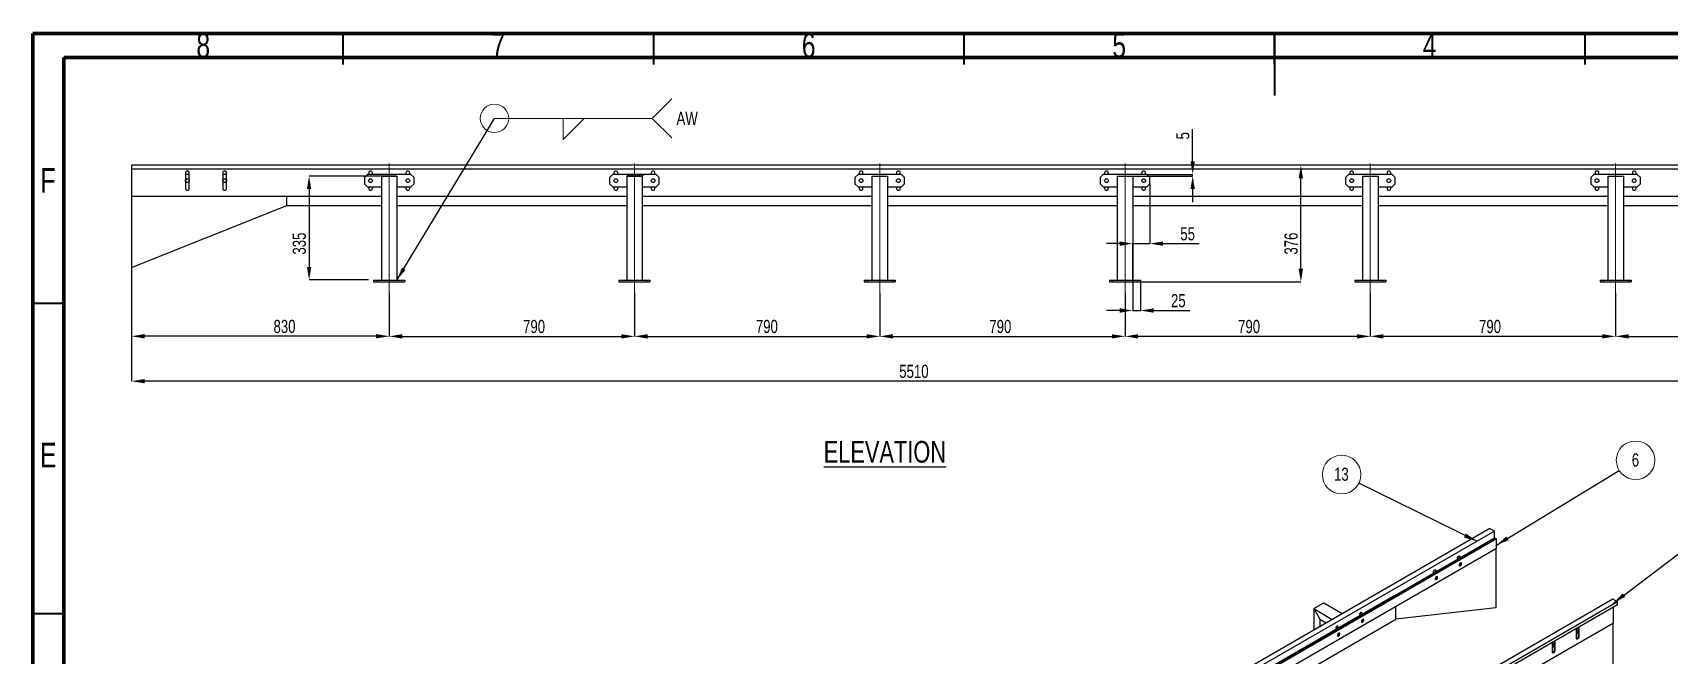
# Model space of a CAD drawing. Header units: millimetres. Extents: x 41 to 1868, y -696 to 319.
# Drawn here: x 1441.2 to 1704.8, y 215.2 to 315.5 of the extents above; entities that cross this region are included whole.
import ezdxf

# ---------------------------------------------------------------- set-up
doc = ezdxf.new("R2010")
doc.units = ezdxf.units.MM
doc.header["$PDSIZE"] = -1
doc.linetypes.add('CENTERX2', pattern=[20.32, 12.7, -2.54, 2.54, -2.54])
doc.layers.add('FORMAT', color=7, linetype='Continuous')
doc.styles.add('SLDTEXTSTYLE0', font='TXT', dxfattribs={"width": 0.75})
doc.dimstyles.new('SLDDIMSTYLE0', dxfattribs={"dimtxt": 2.5, "dimasz": 2.116667, "dimexe": 0, "dimexo": 0.625, "dimgap": 0, "dimtad": 1, "dimdec": 0, "dimrnd": 1e-09, "dimtxsty": 'Standard', "dimsah": 1, "dimcen": 2.5, "dimazin": 3, "dimtfac": 2.116667, "dimtdec": 0, "dimtmove": 0, "dimatfit": 3, "dimfrac": 2})
doc.dimstyles.new('SLDDIMSTYLE5', dxfattribs={"dimtxt": 2.116667, "dimasz": 2.116667, "dimexe": 0, "dimexo": 0.625, "dimgap": 0.529167, "dimtad": 1, "dimdec": 0, "dimlfac": 20, "dimrnd": 1e-09, "dimzin": 12, "dimtxsty": 'SLDTEXTSTYLE0', "dimsah": 1, "dimcen": 2.5, "dimazin": 3, "dimtfac": 1, "dimtdec": 0, "dimtmove": 0, "dimatfit": 0, "dimfrac": 2, "dimtzin": 12})
doc.dimstyles.new('SLDDIMSTYLE7', dxfattribs={"dimtxt": 2.116667, "dimasz": 2.116667, "dimexe": 0, "dimexo": 0.625, "dimgap": 0.529167, "dimtad": 1, "dimdec": 0, "dimlfac": 20, "dimrnd": 1e-09, "dimzin": 12, "dimtxsty": 'SLDTEXTSTYLE0', "dimsah": 1, "dimcen": 2.5, "dimazin": 3, "dimtfac": 1, "dimtdec": 0, "dimtmove": 0, "dimatfit": 3, "dimfrac": 2, "dimtzin": 12})

# ---------------------------------------------------------------- blocks, each defined once
blk = doc.blocks.new('SW_NOTE_0_28')
at = {"color": 0, "linetype": 'Continuous', "lineweight": 0}
blk.add_circle((2.66, 1.62), 3.11, dxfattribs=at)
at = {"color": 0, "linetype": 'Continuous', "lineweight": 0, "insert": (2.64, 2.74), "char_height": 2.12, "attachment_point": 2, "style": 'SLDTEXTSTYLE0'}
blk.add_mtext('6', dxfattribs=at)
blk = doc.blocks.new('SW_NOTE_0_34')
at = {"color": 0, "linetype": 'Continuous', "lineweight": 0}
blk.add_circle((-2.79, 1.38), 3.11, dxfattribs=at)
at = {"color": 0, "linetype": 'Continuous', "lineweight": 0, "insert": (-2.83, 2.5), "char_height": 2.117, "attachment_point": 2, "style": 'SLDTEXTSTYLE0'}
blk.add_mtext('13', dxfattribs=at)
blk = doc.blocks.new('*D776')
at = {"layer": 'Defpoints', "color": 0}
for p in [(1457.13, 293.51), (1732.63, 293.51), (1457.13, 259.36)]:
    blk.add_point(p, dxfattribs=at)
at = {"layer": 'FORMAT', "color": 0, "lineweight": -2}
for p, q in [((1457.13, 293.44), (1457.13, 259.36)), ((1732.63, 293.44), (1732.63, 259.36)), ((1730.51, 259.36), (1459.24, 259.36))]:
    blk.add_line(p, q, dxfattribs=at)
at = {"layer": 'FORMAT', "color": 0}
for points in [[(1459.24, 259.71), (1459.24, 259), (1457.13, 259.36)], [(1730.51, 259.71), (1730.51, 259), (1732.63, 259.36)]]:
    blk.add_solid(points, dxfattribs=at)
at = {"layer": 'FORMAT', "color": 0, "insert": (1583.13, 262), "char_height": 2.117, "attachment_point": 2, "style": 'SLDTEXTSTYLE0'}
blk.add_mtext('\\A1;5510', dxfattribs=at)
blk = doc.blocks.new('*D777')
at = {"layer": 'Defpoints', "color": 0}
for p in [(1499.88, 292.41), (1485.73, 275.66), (1495.38, 275.66)]:
    blk.add_point(p, dxfattribs=at)
at = {"layer": 'FORMAT', "color": 0, "lineweight": -2}
for p, q in [((1499.81, 292.41), (1485.73, 292.41)), ((1485.73, 290.29), (1485.73, 277.77)), ((1495.31, 275.66), (1485.73, 275.66))]:
    blk.add_line(p, q, dxfattribs=at)
at = {"layer": 'FORMAT', "color": 0}
for points in [[(1485.38, 290.29), (1486.09, 290.29), (1485.73, 292.41)], [(1485.38, 277.77), (1486.09, 277.77), (1485.73, 275.66)]]:
    blk.add_solid(points, dxfattribs=at)
at = {"layer": 'FORMAT', "color": 0, "insert": (1483.09, 281.52), "char_height": 2.117, "attachment_point": 2, "rotation": 90, "style": 'SLDTEXTSTYLE0'}
blk.add_mtext('\\A1;335', dxfattribs=at)
blk = doc.blocks.new('*D778')
at = {"layer": 'Defpoints', "color": 0}
for p in [(1457.13, 277.66), (1498.63, 273.66), (1457.13, 266.6)]:
    blk.add_point(p, dxfattribs=at)
at = {"layer": 'FORMAT', "color": 0, "lineweight": -2}
for p, q in [((1457.13, 277.59), (1457.13, 266.6)), ((1498.63, 273.59), (1498.63, 266.6)), ((1496.51, 266.6), (1459.24, 266.6))]:
    blk.add_line(p, q, dxfattribs=at)
at = {"layer": 'FORMAT', "color": 0}
for points in [[(1459.24, 266.95), (1459.24, 266.24), (1457.13, 266.6)], [(1496.51, 266.95), (1496.51, 266.24), (1498.63, 266.6)]]:
    blk.add_solid(points, dxfattribs=at)
at = {"layer": 'FORMAT', "color": 0, "insert": (1481.77, 269.24), "char_height": 2.117, "attachment_point": 2, "style": 'SLDTEXTSTYLE0'}
blk.add_mtext('\\A1;830', dxfattribs=at)
blk = doc.blocks.new('*D779')
at = {"layer": 'Defpoints', "color": 0}
for p in [(1498.63, 273.66), (1538.13, 273.66), (1538.13, 266.58)]:
    blk.add_point(p, dxfattribs=at)
at = {"layer": 'FORMAT', "color": 0, "lineweight": -2}
for p, q in [((1498.63, 273.59), (1498.63, 266.58)), ((1538.13, 273.59), (1538.13, 266.58)), ((1500.74, 266.58), (1536.01, 266.58))]:
    blk.add_line(p, q, dxfattribs=at)
at = {"layer": 'FORMAT', "color": 0}
for points in [[(1500.74, 266.93), (1500.74, 266.23), (1498.63, 266.58)], [(1536.01, 266.93), (1536.01, 266.23), (1538.13, 266.58)]]:
    blk.add_solid(points, dxfattribs=at)
at = {"layer": 'FORMAT', "color": 0, "insert": (1521.96, 269.23), "char_height": 2.117, "attachment_point": 2, "style": 'SLDTEXTSTYLE0'}
blk.add_mtext('\\A1;790', dxfattribs=at)
blk = doc.blocks.new('*D780')
at = {"layer": 'Defpoints', "color": 0}
for p in [(1538.13, 273.66), (1577.63, 273.66), (1577.63, 266.58)]:
    blk.add_point(p, dxfattribs=at)
at = {"layer": 'FORMAT', "color": 0, "lineweight": -2}
for p, q in [((1538.13, 273.59), (1538.13, 266.58)), ((1577.63, 273.59), (1577.63, 266.58)), ((1540.24, 266.58), (1575.51, 266.58))]:
    blk.add_line(p, q, dxfattribs=at)
at = {"layer": 'FORMAT', "color": 0}
for points in [[(1540.24, 266.93), (1540.24, 266.23), (1538.13, 266.58)], [(1575.51, 266.93), (1575.51, 266.23), (1577.63, 266.58)]]:
    blk.add_solid(points, dxfattribs=at)
at = {"layer": 'FORMAT', "color": 0, "insert": (1559.45, 269.23), "char_height": 2.117, "attachment_point": 2, "style": 'SLDTEXTSTYLE0'}
blk.add_mtext('\\A1;790', dxfattribs=at)
blk = doc.blocks.new('*D781')
at = {"layer": 'Defpoints', "color": 0}
for p in [(1577.63, 273.66), (1617.13, 273.66), (1617.13, 266.58)]:
    blk.add_point(p, dxfattribs=at)
at = {"layer": 'FORMAT', "color": 0, "lineweight": -2}
for p, q in [((1577.63, 273.59), (1577.63, 266.58)), ((1617.13, 273.59), (1617.13, 266.58)), ((1579.74, 266.58), (1615.01, 266.58))]:
    blk.add_line(p, q, dxfattribs=at)
at = {"layer": 'FORMAT', "color": 0}
for points in [[(1579.74, 266.93), (1579.74, 266.23), (1577.63, 266.58)], [(1615.01, 266.93), (1615.01, 266.23), (1617.13, 266.58)]]:
    blk.add_solid(points, dxfattribs=at)
at = {"layer": 'FORMAT', "color": 0, "insert": (1597.05, 269.23), "char_height": 2.117, "attachment_point": 2, "style": 'SLDTEXTSTYLE0'}
blk.add_mtext('\\A1;790', dxfattribs=at)
blk = doc.blocks.new('*D782')
at = {"layer": 'Defpoints', "color": 0}
for p in [(1618.38, 275.66), (1619.63, 275.66), (1619.63, 270.74)]:
    blk.add_point(p, dxfattribs=at)
at = {"layer": 'FORMAT', "color": 0, "lineweight": -2}
for p, q in [((1618.38, 275.59), (1618.38, 270.74)), ((1619.63, 275.59), (1619.63, 270.74)), ((1616.26, 270.74), (1614.14, 270.74)), ((1618.38, 270.74), (1619.63, 270.74)), ((1621.74, 270.74), (1627.56, 270.74))]:
    blk.add_line(p, q, dxfattribs=at)
at = {"layer": 'FORMAT', "color": 0}
for points in [[(1616.26, 271.1), (1616.26, 270.39), (1618.38, 270.74)], [(1621.74, 271.1), (1621.74, 270.39), (1619.63, 270.74)]]:
    blk.add_solid(points, dxfattribs=at)
at = {"layer": 'FORMAT', "color": 0, "insert": (1625.71, 273.39), "char_height": 2.117, "attachment_point": 2, "style": 'SLDTEXTSTYLE0'}
blk.add_mtext('\\A1;25', dxfattribs=at)
blk = doc.blocks.new('*D783')
at = {"layer": 'Defpoints', "color": 0}
for p in [(1621.13, 291.16), (1621.13, 281.52), (1618.38, 275.66)]:
    blk.add_point(p, dxfattribs=at)
at = {"layer": 'FORMAT', "color": 0, "lineweight": -2}
for p, q in [((1621.13, 291.09), (1621.13, 281.52)), ((1616.26, 281.52), (1614.14, 281.52)), ((1618.38, 275.72), (1618.38, 281.52)), ((1618.38, 281.52), (1621.13, 281.52)), ((1623.24, 281.52), (1629.06, 281.52))]:
    blk.add_line(p, q, dxfattribs=at)
at = {"layer": 'FORMAT', "color": 0}
for points in [[(1616.26, 281.87), (1616.26, 281.16), (1618.38, 281.52)], [(1623.24, 281.87), (1623.24, 281.16), (1621.13, 281.52)]]:
    blk.add_solid(points, dxfattribs=at)
at = {"layer": 'FORMAT', "color": 0, "insert": (1627.21, 284.16), "char_height": 2.117, "attachment_point": 2, "style": 'SLDTEXTSTYLE0'}
blk.add_mtext('\\A1;55', dxfattribs=at)
blk = doc.blocks.new('*D784')
at = {"layer": 'Defpoints', "color": 0}
for p in [(1620.63, 292.66), (1628.02, 292.66), (1618.38, 292.41)]:
    blk.add_point(p, dxfattribs=at)
at = {"layer": 'FORMAT', "color": 0, "lineweight": -2}
for p, q in [((1628.02, 294.77), (1628.02, 299.95)), ((1620.69, 292.66), (1628.02, 292.66)), ((1628.02, 292.41), (1628.02, 292.66)), ((1618.44, 292.41), (1628.02, 292.41)), ((1628.02, 290.29), (1628.02, 288.17))]:
    blk.add_line(p, q, dxfattribs=at)
at = {"layer": 'FORMAT', "color": 0}
for points in [[(1627.67, 294.77), (1628.37, 294.77), (1628.02, 292.66)], [(1627.67, 290.29), (1628.37, 290.29), (1628.02, 292.41)]]:
    blk.add_solid(points, dxfattribs=at)
at = {"layer": 'FORMAT', "color": 0, "insert": (1625.37, 298.89), "char_height": 2.117, "attachment_point": 2, "rotation": 90, "style": 'SLDTEXTSTYLE0'}
blk.add_mtext('\\A1;5', dxfattribs=at)
blk = doc.blocks.new('*D785')
at = {"layer": 'Defpoints', "color": 0}
for p in [(1645.44, 294.16), (1732.63, 294.16), (1619.13, 275.36)]:
    blk.add_point(p, dxfattribs=at)
at = {"layer": 'FORMAT', "color": 0, "lineweight": -2}
for p, q in [((1732.56, 294.16), (1645.44, 294.16)), ((1645.44, 277.47), (1645.44, 292.04)), ((1619.19, 275.36), (1645.44, 275.36))]:
    blk.add_line(p, q, dxfattribs=at)
at = {"layer": 'FORMAT', "color": 0}
for points in [[(1645.09, 292.04), (1645.79, 292.04), (1645.44, 294.16)], [(1645.09, 277.47), (1645.79, 277.47), (1645.44, 275.36)]]:
    blk.add_solid(points, dxfattribs=at)
at = {"layer": 'FORMAT', "color": 0, "insert": (1642.8, 281.52), "char_height": 2.117, "attachment_point": 2, "rotation": 90, "style": 'SLDTEXTSTYLE0'}
blk.add_mtext('\\A1;376', dxfattribs=at)
blk = doc.blocks.new('*D786')
at = {"layer": 'Defpoints', "color": 0}
for p in [(1617.13, 273.66), (1656.63, 273.66), (1617.13, 266.58)]:
    blk.add_point(p, dxfattribs=at)
at = {"layer": 'FORMAT', "color": 0, "lineweight": -2}
for p, q in [((1617.13, 273.59), (1617.13, 266.58)), ((1656.63, 273.59), (1656.63, 266.58)), ((1654.51, 266.58), (1619.24, 266.58))]:
    blk.add_line(p, q, dxfattribs=at)
at = {"layer": 'FORMAT', "color": 0}
for points in [[(1619.24, 266.93), (1619.24, 266.23), (1617.13, 266.58)], [(1654.51, 266.93), (1654.51, 266.23), (1656.63, 266.58)]]:
    blk.add_solid(points, dxfattribs=at)
at = {"layer": 'FORMAT', "color": 0, "insert": (1637.11, 269.23), "char_height": 2.117, "attachment_point": 2, "style": 'SLDTEXTSTYLE0'}
blk.add_mtext('\\A1;790', dxfattribs=at)
blk = doc.blocks.new('*D787')
at = {"layer": 'Defpoints', "color": 0}
for p in [(1656.63, 273.66), (1696.13, 273.66), (1656.63, 266.58)]:
    blk.add_point(p, dxfattribs=at)
at = {"layer": 'FORMAT', "color": 0, "lineweight": -2}
for p, q in [((1656.63, 273.59), (1656.63, 266.58)), ((1696.13, 273.59), (1696.13, 266.58)), ((1694.01, 266.58), (1658.74, 266.58))]:
    blk.add_line(p, q, dxfattribs=at)
at = {"layer": 'FORMAT', "color": 0}
for points in [[(1658.74, 266.93), (1658.74, 266.23), (1656.63, 266.58)], [(1694.01, 266.93), (1694.01, 266.23), (1696.13, 266.58)]]:
    blk.add_solid(points, dxfattribs=at)
at = {"layer": 'FORMAT', "color": 0, "insert": (1675.91, 269.23), "char_height": 2.117, "attachment_point": 2, "style": 'SLDTEXTSTYLE0'}
blk.add_mtext('\\A1;790', dxfattribs=at)
blk = doc.blocks.new('*D788')
at = {"layer": 'Defpoints', "color": 0}
for p in [(1732.63, 277.66), (1696.13, 273.66), (1732.63, 266.58)]:
    blk.add_point(p, dxfattribs=at)
at = {"layer": 'FORMAT', "color": 0, "lineweight": -2}
for p, q in [((1732.63, 277.59), (1732.63, 266.58)), ((1696.13, 273.59), (1696.13, 266.58)), ((1698.24, 266.58), (1730.51, 266.58))]:
    blk.add_line(p, q, dxfattribs=at)
at = {"layer": 'FORMAT', "color": 0}
for points in [[(1698.24, 266.93), (1698.24, 266.23), (1696.13, 266.58)], [(1730.51, 266.93), (1730.51, 266.23), (1732.63, 266.58)]]:
    blk.add_solid(points, dxfattribs=at)
at = {"layer": 'FORMAT', "color": 0, "insert": (1713.97, 269.23), "char_height": 2.117, "attachment_point": 2, "style": 'SLDTEXTSTYLE0'}
blk.add_mtext('\\A1;730', dxfattribs=at)
blk = doc.blocks.new('SW_SYMBOL_AWLD_FILL')
at = {"color": 0, "linetype": 'Continuous', "lineweight": 0}
for p, q in [((0, 0), (0, 1250)), ((0, 1250), (1250, 0)), ((1250, 0), (0, 0))]:
    blk.add_line(p, q, dxfattribs=at)
blk = doc.blocks.new('SW_WELDSYMBOL_3')
at = {"color": 0, "linetype": 'Continuous', "lineweight": 0}
for p, q in [((28.55, 3.15), (25.4, 0)), ((25.4, 0), (0, 0)), ((28.55, -3.15), (25.4, 0))]:
    blk.add_line(p, q, dxfattribs=at)
blk.add_circle((0, 0), 2.29, dxfattribs=at)
at = {"color": 0, "linetype": 'Continuous', "lineweight": 0, "extrusion": (0, 0, -1), "xscale": 0.0027037109, "yscale": 0.0027037109, "zscale": 0.0027037109, "rotation": 180}
blk.add_blockref('SW_SYMBOL_AWLD_FILL', (-11.09, -0.01), dxfattribs=at)
at = {"color": 0, "linetype": 'Continuous', "lineweight": 0, "insert": (29.32, 1.05), "char_height": 2.117, "attachment_point": 1, "style": 'SLDTEXTSTYLE0'}
blk.add_mtext('AW', dxfattribs=at)

msp = doc.modelspace()

# ---------------------------------------------------------------- linework, layer by layer
at = {"color": 7, "linetype": 'Continuous', "lineweight": 70}
for p, q in [((1441.2235, 28.3719), (1441.2235, 315.3719)), ((1441.2235, 315.3719), (1841.2235, 315.3719)), ((1446.2235, 34.5054), (1446.2235, 311.5054)), ((1446.2235, 311.5054), (1835.626, 311.5054))]:
    msp.add_line(p, q, dxfattribs=at)
at = {"color": 7, "linetype": 'Continuous', "lineweight": 35}
for p, q in [((1491.2235, 310.3719), (1491.2235, 315.3719)), ((1541.2235, 310.3719), (1541.2235, 315.3719)), ((1591.2235, 310.3719), (1591.2235, 315.3719)), ((1641.2235, 315.3729), (1641.2235, 305.3709)), ((1641.2235, 310.3719), (1641.2235, 315.3719)), ((1691.2235, 310.3719), (1691.2235, 315.3719)), ((1446.2235, 271.8719), (1441.2235, 271.8719)), ((1446.2235, 221.8719), (1441.2235, 221.8719))]:
    msp.add_line(p, q, dxfattribs=at)
at = {"color": 7, "linetype": 'Continuous', "lineweight": 25}
for p, q in [((1457.1273, 294.1566), (1457.1273, 293.5066)), ((1732.6273, 294.1566), (1457.1273, 294.1566)), ((1732.6273, 293.5066), (1457.1273, 293.5066)), ((1457.1273, 293.5066), (1457.1273, 289.1566)), ((1465.8273, 292.9066), (1465.8273, 290.4066)), ((1466.4273, 292.6566), (1465.8273, 292.6566)), ((1466.4273, 290.4066), (1466.4273, 292.9066)), ((1471.8273, 292.9066), (1471.8273, 290.4066)), ((1472.4273, 292.6566), (1471.8273, 292.6566)), ((1472.4273, 290.4066), (1472.4273, 292.9066)), ((1495.1273, 292.6566), (1494.6273, 292.1566)), ((1502.1273, 292.6566), (1495.1273, 292.6566)), ((1495.3273, 292.9066), (1495.3273, 292.6566)), ((1495.9273, 292.6566), (1495.9273, 292.9066)), ((1501.3273, 292.9066), (1501.3273, 292.6566)), ((1501.9273, 292.6566), (1501.9273, 292.9066)), ((1502.6273, 292.1566), (1502.1273, 292.6566)), ((1534.6273, 292.6566), (1534.1273, 292.1566)), ((1541.6273, 292.6566), (1534.6273, 292.6566)), ((1534.8273, 292.9066), (1534.8273, 292.6566)), ((1535.4273, 292.6566), (1535.4273, 292.9066)), ((1540.8273, 292.9066), (1540.8273, 292.6566)), ((1541.4273, 292.6566), (1541.4273, 292.9066)), ((1542.1273, 292.1566), (1541.6273, 292.6566)), ((1574.1273, 292.6566), (1573.6273, 292.1566)), ((1581.1273, 292.6566), (1574.1273, 292.6566)), ((1574.3273, 292.9066), (1574.3273, 292.6566)), ((1574.9273, 292.6566), (1574.9273, 292.9066)), ((1580.3273, 292.9066), (1580.3273, 292.6566)), ((1580.9273, 292.6566), (1580.9273, 292.9066)), ((1581.6273, 292.1566), (1581.1273, 292.6566)), ((1613.6273, 292.6566), (1613.1273, 292.1566)), ((1620.6273, 292.6566), (1613.6273, 292.6566)), ((1613.8273, 292.9066), (1613.8273, 292.6566)), ((1614.4273, 292.6566), (1614.4273, 292.9066)), ((1619.8273, 292.9066), (1619.8273, 292.6566)), ((1620.4273, 292.6566), (1620.4273, 292.9066)), ((1621.1273, 292.1566), (1620.6273, 292.6566)), ((1653.1273, 292.6566), (1652.6273, 292.1566)), ((1660.1273, 292.6566), (1653.1273, 292.6566)), ((1653.3273, 292.9066), (1653.3273, 292.6566)), ((1653.9273, 292.6566), (1653.9273, 292.9066)), ((1659.3273, 292.9066), (1659.3273, 292.6566)), ((1659.9273, 292.6566), (1659.9273, 292.9066)), ((1660.6273, 292.1566), (1660.1273, 292.6566)), ((1692.6273, 292.6566), (1692.1273, 292.1566)), ((1699.6273, 292.6566), (1692.6273, 292.6566)), ((1692.8273, 292.9066), (1692.8273, 292.6566)), ((1693.4273, 292.6566), (1693.4273, 292.9066)), ((1698.8273, 292.9066), (1698.8273, 292.6566)), ((1699.4273, 292.6566), (1699.4273, 292.9066)), ((1700.1273, 292.1566), (1699.6273, 292.6566)), ((1494.6273, 292.1566), (1494.6273, 291.1566)), ((1494.6273, 291.1566), (1495.1273, 290.6566)), ((1495.1273, 290.6566), (1497.3773, 290.6566)), ((1495.3273, 290.6566), (1495.3273, 290.4066)), ((1495.9273, 290.4066), (1495.9273, 290.6566)), ((1497.3773, 292.4066), (1497.3773, 275.6566)), ((1497.3773, 292.4066), (1499.8773, 292.4066)), ((1499.8773, 292.4066), (1499.8773, 275.6566)), ((1499.8773, 290.6566), (1502.1273, 290.6566)), ((1501.3273, 290.6566), (1501.3273, 290.4066)), ((1501.9273, 290.4066), (1501.9273, 290.6566)), ((1502.1273, 290.6566), (1502.6273, 291.1566)), ((1502.6273, 291.1566), (1502.6273, 292.1566)), ((1534.1273, 292.1566), (1534.1273, 291.1566)), ((1534.1273, 291.1566), (1534.6273, 290.6566)), ((1534.6273, 290.6566), (1536.8773, 290.6566)), ((1534.8273, 290.6566), (1534.8273, 290.4066)), ((1535.4273, 290.4066), (1535.4273, 290.6566)), ((1536.8773, 292.4066), (1536.8773, 275.6566)), ((1536.8773, 292.4066), (1539.3773, 292.4066)), ((1539.3773, 292.4066), (1539.3773, 275.6566)), ((1539.3773, 290.6566), (1541.6273, 290.6566)), ((1540.8273, 290.6566), (1540.8273, 290.4066)), ((1541.4273, 290.4066), (1541.4273, 290.6566)), ((1541.6273, 290.6566), (1542.1273, 291.1566)), ((1542.1273, 291.1566), (1542.1273, 292.1566)), ((1573.6273, 292.1566), (1573.6273, 291.1566)), ((1573.6273, 291.1566), (1574.1273, 290.6566)), ((1574.1273, 290.6566), (1576.3773, 290.6566)), ((1574.3273, 290.6566), (1574.3273, 290.4066)), ((1574.9273, 290.4066), (1574.9273, 290.6566)), ((1576.3773, 292.4066), (1576.3773, 275.6566)), ((1576.3773, 292.4066), (1578.8773, 292.4066)), ((1578.8773, 292.4066), (1578.8773, 275.6566)), ((1578.8773, 290.6566), (1581.1273, 290.6566)), ((1580.3273, 290.6566), (1580.3273, 290.4066)), ((1580.9273, 290.4066), (1580.9273, 290.6566)), ((1581.1273, 290.6566), (1581.6273, 291.1566)), ((1581.6273, 291.1566), (1581.6273, 292.1566)), ((1613.1273, 292.1566), (1613.1273, 291.1566)), ((1613.1273, 291.1566), (1613.6273, 290.6566)), ((1613.6273, 290.6566), (1615.8773, 290.6566)), ((1613.8273, 290.6566), (1613.8273, 290.4066)), ((1614.4273, 290.4066), (1614.4273, 290.6566)), ((1615.8773, 292.4066), (1615.8773, 275.6566)), ((1615.8773, 292.4066), (1618.3773, 292.4066)), ((1618.3773, 292.4066), (1618.3773, 275.6566)), ((1618.3773, 290.6566), (1620.6273, 290.6566)), ((1619.8273, 290.6566), (1619.8273, 290.4066)), ((1620.4273, 290.4066), (1620.4273, 290.6566)), ((1620.6273, 290.6566), (1621.1273, 291.1566)), ((1621.1273, 291.1566), (1621.1273, 292.1566)), ((1652.6273, 292.1566), (1652.6273, 291.1566)), ((1652.6273, 291.1566), (1653.1273, 290.6566)), ((1653.1273, 290.6566), (1655.3773, 290.6566)), ((1653.3273, 290.6566), (1653.3273, 290.4066)), ((1653.9273, 290.4066), (1653.9273, 290.6566)), ((1655.3773, 292.4066), (1655.3773, 275.6566)), ((1655.3773, 292.4066), (1657.8773, 292.4066)), ((1657.8773, 292.4066), (1657.8773, 275.6566)), ((1657.8773, 290.6566), (1660.1273, 290.6566)), ((1659.3273, 290.6566), (1659.3273, 290.4066)), ((1659.9273, 290.4066), (1659.9273, 290.6566)), ((1660.1273, 290.6566), (1660.6273, 291.1566)), ((1660.6273, 291.1566), (1660.6273, 292.1566)), ((1692.1273, 292.1566), (1692.1273, 291.1566)), ((1692.1273, 291.1566), (1692.6273, 290.6566)), ((1692.6273, 290.6566), (1694.8773, 290.6566)), ((1692.8273, 290.6566), (1692.8273, 290.4066)), ((1693.4273, 290.4066), (1693.4273, 290.6566)), ((1694.8773, 292.4066), (1694.8773, 275.6566)), ((1694.8773, 292.4066), (1697.3773, 292.4066)), ((1697.3773, 292.4066), (1697.3773, 275.6566)), ((1697.3773, 290.6566), (1699.6273, 290.6566)), ((1698.8273, 290.6566), (1698.8273, 290.4066)), ((1699.4273, 290.4066), (1699.4273, 290.6566)), ((1699.6273, 290.6566), (1700.1273, 291.1566)), ((1700.1273, 291.1566), (1700.1273, 292.1566)), ((1457.1273, 289.1566), (1497.3773, 289.1566)), ((1457.1273, 289.1566), (1457.1273, 277.6566)), ((1457.1273, 277.6566), (1482.1273, 287.6566)), ((1482.1273, 287.6566), (1482.1273, 289.1566)), ((1482.1273, 287.6566), (1497.3773, 287.6566)), ((1499.8773, 289.1566), (1536.8773, 289.1566)), ((1499.8773, 287.6566), (1536.8773, 287.6566)), ((1539.3773, 289.1566), (1576.3773, 289.1566)), ((1539.3773, 287.6566), (1576.3773, 287.6566)), ((1578.8773, 289.1566), (1615.8773, 289.1566)), ((1578.8773, 287.6566), (1615.8773, 287.6566)), ((1618.3773, 289.1566), (1655.3773, 289.1566)), ((1618.3773, 287.6566), (1655.3773, 287.6566)), ((1657.8773, 289.1566), (1694.8773, 289.1566)), ((1657.8773, 287.6566), (1694.8773, 287.6566)), ((1697.3773, 289.1566), (1732.6273, 289.1566)), ((1697.3773, 287.6566), (1707.6273, 287.6566)), ((1496.1273, 275.6566), (1496.1273, 275.3566)), ((1496.1273, 275.6566), (1496.6273, 275.6566)), ((1496.1273, 275.3566), (1496.6273, 275.3566)), ((1496.6273, 275.6566), (1496.6273, 275.3566)), ((1496.6273, 275.6566), (1500.6273, 275.6566)), ((1496.6273, 275.3566), (1500.6273, 275.3566)), ((1500.6273, 275.6566), (1500.6273, 275.3566)), ((1500.6273, 275.6566), (1501.1273, 275.6566)), ((1500.6273, 275.3566), (1501.1273, 275.3566)), ((1501.1273, 275.6566), (1501.1273, 275.3566)), ((1535.6273, 275.6566), (1535.6273, 275.3566)), ((1535.6273, 275.6566), (1536.1273, 275.6566)), ((1535.6273, 275.3566), (1536.1273, 275.3566)), ((1536.1273, 275.6566), (1536.1273, 275.3566)), ((1536.1273, 275.6566), (1540.1273, 275.6566)), ((1536.1273, 275.3566), (1540.1273, 275.3566)), ((1540.1273, 275.6566), (1540.1273, 275.3566)), ((1540.1273, 275.6566), (1540.6273, 275.6566)), ((1540.1273, 275.3566), (1540.6273, 275.3566)), ((1540.6273, 275.6566), (1540.6273, 275.3566)), ((1575.1273, 275.6566), (1575.1273, 275.3566)), ((1575.1273, 275.6566), (1575.6273, 275.6566)), ((1575.1273, 275.3566), (1575.6273, 275.3566)), ((1575.6273, 275.6566), (1575.6273, 275.3566)), ((1575.6273, 275.6566), (1579.6273, 275.6566)), ((1575.6273, 275.3566), (1579.6273, 275.3566)), ((1579.6273, 275.6566), (1579.6273, 275.3566)), ((1579.6273, 275.6566), (1580.1273, 275.6566)), ((1579.6273, 275.3566), (1580.1273, 275.3566)), ((1580.1273, 275.6566), (1580.1273, 275.3566)), ((1614.6273, 275.6566), (1614.6273, 275.3566)), ((1614.6273, 275.6566), (1615.1273, 275.6566)), ((1614.6273, 275.3566), (1615.1273, 275.3566)), ((1615.1273, 275.6566), (1615.1273, 275.3566)), ((1615.1273, 275.6566), (1619.1273, 275.6566)), ((1615.1273, 275.3566), (1619.1273, 275.3566)), ((1619.1273, 275.6566), (1619.1273, 275.3566)), ((1619.1273, 275.6566), (1619.6273, 275.6566)), ((1619.1273, 275.3566), (1619.6273, 275.3566)), ((1619.6273, 275.6566), (1619.6273, 275.3566)), ((1654.1273, 275.6566), (1654.1273, 275.3566)), ((1654.1273, 275.6566), (1654.6273, 275.6566)), ((1654.1273, 275.3566), (1654.6273, 275.3566)), ((1654.6273, 275.6566), (1654.6273, 275.3566)), ((1654.6273, 275.6566), (1658.6273, 275.6566)), ((1654.6273, 275.3566), (1658.6273, 275.3566)), ((1658.6273, 275.6566), (1658.6273, 275.3566)), ((1658.6273, 275.6566), (1659.1273, 275.6566)), ((1658.6273, 275.3566), (1659.1273, 275.3566)), ((1659.1273, 275.6566), (1659.1273, 275.3566)), ((1693.6273, 275.6566), (1693.6273, 275.3566)), ((1693.6273, 275.6566), (1694.1273, 275.6566)), ((1693.6273, 275.3566), (1694.1273, 275.3566)), ((1694.1273, 275.6566), (1694.1273, 275.3566)), ((1694.1273, 275.6566), (1698.1273, 275.6566)), ((1694.1273, 275.3566), (1698.1273, 275.3566)), ((1698.1273, 275.6566), (1698.1273, 275.3566)), ((1698.1273, 275.6566), (1698.6273, 275.6566)), ((1698.1273, 275.3566), (1698.6273, 275.3566)), ((1698.6273, 275.6566), (1698.6273, 275.3566)), ((1675.8944, 235.6478), (1498.7963, 133.4112)), ((1676.6336, 235.221), (1499.5355, 132.9845)), ((1675.8944, 235.6478), (1676.6336, 235.221)), ((1676.6336, 234.1076), (1676.6336, 235.221)), ((1676.8265, 233.9963), (1499.7284, 131.7597)), ((1676.9229, 233.9406), (1499.8248, 131.704)), ((1499.8248, 130.2194), (1676.9229, 232.456)), ((1660.563, 224.8302), (1676.6336, 234.1076)), ((1660.7559, 224.7189), (1676.8265, 233.9963)), ((1676.6336, 234.1076), (1676.8265, 233.9963)), ((1676.9229, 233.9406), (1676.8265, 233.9963)), ((1676.8265, 232.4003), (1676.8265, 222.8616)), ((1676.9229, 232.456), (1676.9229, 233.9406)), ((1670.6554, 230.6564), (1670.6554, 230.842)), ((1671.0411, 231.0646), (1670.9447, 231.1203)), ((1670.9447, 231.1203), (1670.9447, 230.8234)), ((1671.0411, 231.0646), (1671.0411, 230.8791)), ((1666.7984, 228.4298), (1666.7984, 228.6154)), ((1667.1841, 228.8381), (1667.0877, 228.8937)), ((1667.0877, 228.8937), (1667.0877, 228.5968)), ((1667.1841, 228.8381), (1667.1841, 228.6525)), ((1660.563, 224.8302), (1515.6061, 141.1484)), ((1660.7559, 224.7189), (1515.799, 141.0371)), ((1695.6934, 224.2181), (1518.5953, 121.9815)), ((1660.563, 224.8302), (1660.7559, 224.7189)), ((1696.4326, 223.7913), (1695.6934, 224.2181)), ((1696.4326, 223.7913), (1519.3345, 121.5548)), ((1696.4326, 223.3088), (1519.3345, 121.0723)), ((1647.5137, 222.7149), (1649.1208, 223.6427)), ((1647.5137, 222.7149), (1648.4779, 221.0448)), ((1647.5137, 222.7149), (1647.5137, 219.264)), ((1647.5137, 222.7149), (1650.5027, 220.9895)), ((1649.1208, 223.6427), (1652.1097, 221.9172)), ((1655.1955, 221.8429), (1654.9062, 221.6759)), ((1654.9062, 221.7502), (1654.9062, 221.5646)), ((1655.1955, 221.9913), (1655.0692, 222.0643)), ((1655.2919, 221.9728), (1655.1955, 222.0285)), ((1655.1955, 221.7316), (1655.1955, 222.0285)), ((1655.2919, 221.7872), (1655.2919, 221.9728)), ((1660.7559, 221.0073), (1660.7559, 223.1229)), ((1676.8265, 222.8616), (1660.7559, 221.0073)), ((1695.7898, 220.4509), (1695.7898, 222.9377)), ((1696.4326, 223.3088), (1696.4326, 223.7913)), ((1515.799, 137.3255), (1660.7559, 221.0073)), ((1648.4779, 221.0448), (1648.4779, 219.8206)), ((1648.4779, 221.0448), (1649.5383, 220.4327)), ((1651.3385, 219.6163), (1651.0492, 219.4493)), ((1651.0492, 219.5236), (1651.0492, 219.338)), ((1651.2468, 219.8603), (1651.2374, 219.8548)), ((1651.4349, 219.7463), (1651.3385, 219.8019)), ((1651.3385, 219.505), (1651.3385, 219.8019)), ((1651.4349, 219.5607), (1651.4349, 219.7463)), ((1675.2198, 208.576), (1695.7898, 220.4509)), ((1689.8115, 217.9276), (1689.8115, 219.4866)), ((1690.1008, 219.6536), (1690.1008, 218.2059)), ((1690.1972, 219.7092), (1690.1972, 218.1502)), ((1695.6934, 220.3952), (1695.6934, 211.97)), ((1685.9546, 215.701), (1685.9546, 217.26)), ((1686.2439, 217.427), (1686.2439, 215.9793)), ((1686.3403, 217.4826), (1686.3403, 215.9237)), ((1690.1008, 218.2059), (1690.1972, 218.1502)), ((1686.2439, 215.9793), (1686.3403, 215.9237))]:
    msp.add_line(p, q, dxfattribs=at)
at = {"color": 7, "linetype": 'Continuous', "lineweight": 0}
for p, q in [((1537.1273, 292.6565), (1536.8773, 292.4065)), ((1537.2273, 292.6565), (1536.9773, 292.4065)), ((1537.5273, 292.6565), (1537.2773, 292.4065)), ((1537.8273, 292.6565), (1537.5773, 292.4065)), ((1538.1273, 292.6565), (1537.8773, 292.4065)), ((1538.4273, 292.6565), (1538.1773, 292.4065)), ((1538.7273, 292.6565), (1538.4773, 292.4065)), ((1539.0273, 292.6565), (1538.7773, 292.4065)), ((1539.3273, 292.6565), (1539.0773, 292.4065)), ((1539.6273, 292.6565), (1539.3773, 292.4065))]:
    msp.add_line(p, q, dxfattribs=at)
at = {"color": 7, "linetype": 'CENTERX2', "lineweight": 18, "ltscale": 2.5}
for p, q in [((1656.6273, 294.4066), (1656.6273, 273.6566)), ((1696.1273, 294.4066), (1696.1273, 273.6566))]:
    msp.add_line(p, q, dxfattribs=at)
at = {"color": 7, "linetype": 'Continuous', "lineweight": 25, "flags": 128}
for points in [[(1670.6554, 230.842), (1670.662, 230.9034), (1670.6812, 230.9682), (1670.7119, 231.0321), (1670.7518, 231.0905), (1670.7983, 231.1396), (1670.8482, 231.176), (1670.8981, 231.1972), (1670.9447, 231.2018), (1670.9846, 231.1895), (1671.0152, 231.1611), (1671.0345, 231.1185), (1671.0411, 231.0646)], [(1670.9276, 231.2021), (1670.9381, 231.1741), (1670.9447, 231.1203)], [(1671.3303, 229.9698), (1671.3243, 230.0216), (1671.3065, 230.0633), (1671.2781, 230.092), (1671.2408, 230.1061), (1671.1971, 230.1046), (1671.1496, 230.0877), (1671.1014, 230.0563), (1671.0554, 230.0125), (1671.0146, 229.9591), (1670.9815, 229.8993), (1670.9582, 229.8369), (1670.9462, 229.7759), (1670.9462, 229.7201), (1670.9582, 229.6729), (1670.9815, 229.6375), (1671.0146, 229.6159), (1671.0554, 229.6095), (1671.1014, 229.6188), (1671.1496, 229.6432), (1671.1971, 229.681), (1671.2408, 229.7301), (1671.2781, 229.7871), (1671.3065, 229.8487), (1671.3243, 229.9109), (1671.3303, 229.9698)], [(1670.9607, 229.6653), (1671.0049, 229.6745), (1671.0532, 229.6988), (1671.1007, 229.7367), (1671.1444, 229.7857), (1671.1817, 229.8428), (1671.2101, 229.9044), (1671.2279, 229.9665), (1671.2339, 230.0254)], [(1670.9617, 229.6653), (1671.0049, 229.6745), (1671.0532, 229.6988), (1671.1007, 229.7367), (1671.1444, 229.7857), (1671.1817, 229.8428), (1671.2101, 229.9044), (1671.2279, 229.9665), (1671.2339, 230.0254)], [(1671.2339, 230.0254), (1671.2279, 230.0773), (1671.2168, 230.1072)], [(1671.2339, 230.0254), (1671.2279, 230.0773), (1671.2179, 230.1049)], [(1666.7984, 228.6154), (1666.805, 228.6768), (1666.8243, 228.7417), (1666.8549, 228.8055), (1666.8949, 228.8639), (1666.9414, 228.913), (1666.9913, 228.9494), (1667.0412, 228.9707), (1667.0877, 228.9753), (1667.1276, 228.9629), (1667.1583, 228.9345), (1667.1776, 228.8919), (1667.1841, 228.8381)], [(1667.0706, 228.9755), (1667.0811, 228.9476), (1667.0877, 228.8937)], [(1667.4734, 227.7432), (1667.4673, 227.7951), (1667.4495, 227.8367), (1667.4211, 227.8655), (1667.3839, 227.8795), (1667.3401, 227.8781), (1667.2927, 227.8611), (1667.2444, 227.8298), (1667.1984, 227.786), (1667.1576, 227.7325), (1667.1245, 227.6727), (1667.1012, 227.6103), (1667.0892, 227.5493), (1667.0892, 227.4935), (1667.1012, 227.4464), (1667.1245, 227.4109), (1667.1576, 227.3893), (1667.1984, 227.383), (1667.2444, 227.3923), (1667.2927, 227.4166), (1667.3401, 227.4545), (1667.3839, 227.5035), (1667.4211, 227.5606), (1667.4495, 227.6221), (1667.4673, 227.6843), (1667.4734, 227.7432)], [(1667.1038, 227.4387), (1667.148, 227.4479), (1667.1962, 227.4723), (1667.2437, 227.5101), (1667.2875, 227.5592), (1667.3247, 227.6162), (1667.3531, 227.6778), (1667.3709, 227.74), (1667.377, 227.7989)], [(1667.1048, 227.4388), (1667.148, 227.4479), (1667.1962, 227.4723), (1667.2437, 227.5101), (1667.2875, 227.5592), (1667.3247, 227.6162), (1667.3531, 227.6778), (1667.3709, 227.74), (1667.377, 227.7989)], [(1667.377, 227.7989), (1667.3709, 227.8507), (1667.3599, 227.8806)], [(1667.377, 227.7989), (1667.3709, 227.8507), (1667.361, 227.8784)], [(1655.2919, 221.9728), (1655.2853, 222.0267), (1655.266, 222.0693), (1655.2354, 222.0977), (1655.1955, 222.11), (1655.1489, 222.1054), (1655.099, 222.0842), (1655.0491, 222.0478), (1655.0026, 221.9987), (1654.9627, 221.9402), (1654.932, 221.8764), (1654.9128, 221.8116), (1654.9062, 221.7502)], [(1655.1955, 222.0285), (1655.1889, 222.0823), (1655.1784, 222.1103)], [(1651.4349, 219.7463), (1651.4284, 219.8001), (1651.4091, 219.8427), (1651.3784, 219.8711), (1651.3385, 219.8834), (1651.292, 219.8788), (1651.2421, 219.8576), (1651.1922, 219.8212), (1651.1457, 219.7721), (1651.1057, 219.7137), (1651.0751, 219.6499), (1651.0558, 219.585), (1651.0492, 219.5236)], [(1651.3385, 219.8019), (1651.3319, 219.8558), (1651.3214, 219.8837)], [(1651.7242, 218.6514), (1651.7181, 218.7033), (1651.7003, 218.7449), (1651.6719, 218.7736), (1651.6347, 218.7877), (1651.5909, 218.7862), (1651.5435, 218.7693), (1651.4952, 218.7379), (1651.4492, 218.6941), (1651.4084, 218.6407), (1651.3753, 218.5809), (1651.3521, 218.5185), (1651.34, 218.4575), (1651.34, 218.4017), (1651.3521, 218.3546), (1651.3753, 218.3191), (1651.4084, 218.2975), (1651.4492, 218.2911), (1651.4952, 218.3004), (1651.5435, 218.3248), (1651.5909, 218.3627), (1651.6347, 218.4117), (1651.6719, 218.4688), (1651.7003, 218.5303), (1651.7181, 218.5925), (1651.7242, 218.6514)], [(1651.6278, 218.707), (1651.6217, 218.7589), (1651.6107, 218.7888)], [(1651.6278, 218.707), (1651.6217, 218.7589), (1651.6118, 218.7866)], [(1655.5811, 220.8779), (1655.5751, 220.9298), (1655.5573, 220.9715), (1655.5289, 221.0002), (1655.4916, 221.0143), (1655.4479, 221.0128), (1655.4004, 220.9959), (1655.3522, 220.9645), (1655.3062, 220.9207), (1655.2654, 220.8672), (1655.2323, 220.8074), (1655.209, 220.7451), (1655.197, 220.6841), (1655.197, 220.6283), (1655.209, 220.5811), (1655.2323, 220.5457), (1655.2654, 220.5241), (1655.3062, 220.5177), (1655.3522, 220.527), (1655.4004, 220.5513), (1655.4479, 220.5892), (1655.4916, 220.6382), (1655.5289, 220.6953), (1655.5573, 220.7569), (1655.5751, 220.8191), (1655.5811, 220.8779)], [(1655.2115, 220.5734), (1655.2557, 220.5827), (1655.304, 220.607), (1655.3515, 220.6449), (1655.3952, 220.6939), (1655.4325, 220.751), (1655.4609, 220.8126), (1655.4787, 220.8747), (1655.4847, 220.9336)], [(1655.2125, 220.5735), (1655.2557, 220.5827), (1655.304, 220.607), (1655.3515, 220.6449), (1655.3952, 220.6939), (1655.4325, 220.751), (1655.4609, 220.8126), (1655.4787, 220.8747), (1655.4847, 220.9336)], [(1655.4847, 220.9336), (1655.4787, 220.9855), (1655.4676, 221.0154)], [(1655.4847, 220.9336), (1655.4787, 220.9855), (1655.4688, 221.0131)], [(1690.1008, 219.1338), (1690.0948, 219.1857), (1690.077, 219.2273), (1690.0485, 219.2561), (1690.0113, 219.2701), (1689.9676, 219.2687), (1689.9201, 219.2517), (1689.8718, 219.2204), (1689.8259, 219.1766), (1689.8115, 219.1597)], [(1689.8115, 218.7739), (1689.8259, 218.7736), (1689.8718, 218.7829), (1689.9201, 218.8072), (1689.9676, 218.8451), (1690.0113, 218.8941), (1690.0485, 218.9512), (1690.077, 219.0127), (1690.0948, 219.0749), (1690.1008, 219.1338)], [(1651.3546, 218.3469), (1651.3988, 218.3561), (1651.447, 218.3804), (1651.4945, 218.4183), (1651.5383, 218.4673), (1651.5755, 218.5244), (1651.6039, 218.586), (1651.6217, 218.6482), (1651.6278, 218.707)], [(1651.3556, 218.3469), (1651.3988, 218.3561), (1651.447, 218.3804), (1651.4945, 218.4183), (1651.5383, 218.4673), (1651.5755, 218.5244), (1651.6039, 218.586), (1651.6217, 218.6482), (1651.6278, 218.707)], [(1686.2439, 216.9072), (1686.2378, 216.9591), (1686.22, 217.0007), (1686.1916, 217.0295), (1686.1544, 217.0436), (1686.1106, 217.0421), (1686.0631, 217.0251), (1686.0149, 216.9938), (1685.9689, 216.95), (1685.9546, 216.9331)], [(1685.9546, 216.5474), (1685.9689, 216.547), (1686.0149, 216.5563), (1686.0631, 216.5806), (1686.1106, 216.6185), (1686.1544, 216.6675), (1686.1916, 216.7246), (1686.22, 216.7862), (1686.2378, 216.8483), (1686.2439, 216.9072)], [(1690.1972, 218.1502), (1690.1907, 218.0888), (1690.1714, 218.024), (1690.1408, 217.9602), (1690.1008, 217.9017), (1690.0543, 217.8526), (1690.0044, 217.8162), (1689.9545, 217.795), (1689.908, 217.7904), (1689.868, 217.8027), (1689.8374, 217.8312), (1689.8181, 217.8737), (1689.8115, 217.9276)], [(1690.1008, 218.2059), (1690.0942, 218.1445), (1690.075, 218.0796), (1690.0443, 218.0158), (1690.0044, 217.9574), (1689.9579, 217.9083), (1689.908, 217.8719), (1689.8581, 217.8507), (1689.8286, 217.8458)], [(1686.3403, 215.9237), (1686.3337, 215.8622), (1686.3145, 215.7974), (1686.2838, 215.7336), (1686.2439, 215.6752), (1686.1974, 215.6261), (1686.1474, 215.5897), (1686.0975, 215.5684), (1686.051, 215.5638), (1686.0111, 215.5762), (1685.9804, 215.6046), (1685.9612, 215.6472), (1685.9546, 215.701)], [(1686.2439, 215.9793), (1686.2373, 215.9179), (1686.218, 215.8531), (1686.1874, 215.7893), (1686.1474, 215.7308), (1686.1009, 215.6817), (1686.051, 215.6453), (1686.0011, 215.6241), (1685.9717, 215.6192)]]:
    msp.add_lwpolyline(points, dxfattribs=at)
at = {"color": 7, "linetype": 'Continuous', "lineweight": 25}
for centre in [(1466.1273, 291.6566), (1472.1273, 291.6566), (1495.6273, 291.6566), (1501.6273, 291.6566), (1535.1273, 291.6566), (1541.1273, 291.6566), (1574.6273, 291.6566), (1580.6273, 291.6566), (1614.1273, 291.6566), (1620.1273, 291.6566), (1653.6273, 291.6566), (1659.6273, 291.6566), (1693.1273, 291.6566), (1699.1273, 291.6566)]:
    msp.add_circle(centre, 0.3, dxfattribs=at)
for centre, radius, start, end in [((1466.1273, 292.9066), 0.3, 0, 180), ((1472.1273, 292.9066), 0.3, 0, 180), ((1495.6273, 292.9066), 0.3, 0, 180), ((1501.6273, 292.9066), 0.3, 0, 180), ((1535.1273, 292.9066), 0.3, 0, 180), ((1541.1273, 292.9066), 0.3, 0, 180), ((1574.6273, 292.9066), 0.3, 0, 180), ((1580.6273, 292.9066), 0.3, 0, 180), ((1614.1273, 292.9066), 0.3, 0, 180), ((1620.1273, 292.9066), 0.3, 0, 180), ((1653.6273, 292.9066), 0.3, 0, 180), ((1659.6273, 292.9066), 0.3, 0, 180), ((1693.1273, 292.9066), 0.3, 0, 180), ((1699.1273, 292.9066), 0.3, 0, 180), ((1466.1273, 290.4066), 0.3, 180, 0), ((1472.1273, 290.4066), 0.3, 180, 0), ((1495.6273, 290.4066), 0.3, 180, 0), ((1501.6273, 290.4066), 0.3, 180, 0), ((1535.1273, 290.4066), 0.3, 180, 0), ((1541.1273, 290.4066), 0.3, 180, 0), ((1574.6273, 290.4066), 0.3, 180, 0), ((1580.6273, 290.4066), 0.3, 180, 0), ((1614.1273, 290.4066), 0.3, 180, 0), ((1620.1273, 290.4066), 0.3, 180, 0), ((1653.6273, 290.4066), 0.3, 180, 0), ((1659.6273, 290.4066), 0.3, 180, 0), ((1693.1273, 290.4066), 0.3, 180, 0), ((1699.1273, 290.4066), 0.3, 180, 0), ((1689.4891, 219.2647), 0.4193, 320.261539, 357.327102), ((1685.6321, 217.0381), 0.4193, 320.261539, 357.327102)]:
    msp.add_arc(centre, radius, start, end, dxfattribs=at)
at = {"layer": 'FORMAT', "linetype": 'CENTERX2', "lineweight": 18, "ltscale": 2.5}
for p, q in [((1498.6273, 294.4066), (1498.6273, 273.6566)), ((1538.1273, 294.4066), (1538.1273, 273.6566)), ((1577.6273, 294.4066), (1577.6273, 273.6566)), ((1617.1273, 294.4066), (1617.1273, 273.6566))]:
    msp.add_line(p, q, dxfattribs=at)

# ---------------------------------------------------------------- block references
at = {"color": 7, "linetype": 'Continuous', "lineweight": 0}
for name, p in [('SW_WELDSYMBOL_3', (1515.5805, 301.6996)), ('SW_NOTE_0_28', (1696.6888, 244.9918)), ('SW_NOTE_0_34', (1654.802, 242.9339))]:
    msp.add_blockref(name, p, dxfattribs=at)

# ---------------------------------------------------------------- texts
at = {"color": 7, "linetype": 'Continuous', "lineweight": 0, "char_height": 3.9688, "attachment_point": 2, "style": 'SLDTEXTSTYLE0'}
for s, insert in [('8', (1468.6836, 315.432)), ('7', (1516.1836, 315.432)), ('6', (1566.1836, 315.432)), ('5', (1616.1836, 315.432)), ('4', (1666.1836, 315.432)), ('F', (1443.6813, 293.682)), ('E', (1443.7313, 249.432))]:
    msp.add_mtext(s, dxfattribs=dict(at, insert=insert))
at = {"layer": 'FORMAT', "insert": (1568.6002, 249.7359), "char_height": 3.5, "attachment_point": 1, "style": 'SLDTEXTSTYLE0'}
msp.add_mtext('\\LELEVATION', dxfattribs=at)

# ---------------------------------------------------------------- dimensions: what is measured, and where the dimension line sits
at = {"layer": 'FORMAT'}
for base, p1, p2, dimstyle, picture, middle in [((1628.0201, 292.6566), (1618.3773, 292.4066), (1620.6273, 292.6566), 'SLDDIMSTYLE5', '*D784', (1628.0201, 298.8922)), ((1645.4418, 294.1566), (1619.1273, 275.3566), (1732.6273, 294.1566), 'SLDDIMSTYLE7', '*D785', (1645.4418, 281.5163)), ((1485.7325, 275.6566), (1499.8773, 292.4066), (1495.3773, 275.6566), 'SLDDIMSTYLE7', '*D777', (1485.7325, 281.5163))]:
    dim = msp.add_linear_dim(base=base, p1=p1, p2=p2, angle=90, dimstyle=dimstyle, dxfattribs=at)
    dim.commit()
    dim.dimension.update_dxf_attribs({"geometry": picture, "text_midpoint": middle, "dimtype": 160})
for base, p1, p2, dimstyle, picture, middle in [((1457.1273, 259.3566), (1732.6273, 293.5066), (1457.1273, 293.5066), 'SLDDIMSTYLE7', '*D776', (1583.1332, 259.3566)), ((1621.1273, 281.5163), (1618.3773, 275.6566), (1621.1273, 291.1566), 'SLDDIMSTYLE5', '*D783', (1627.2128, 281.5163)), ((1457.1273, 266.5965), (1498.6273, 273.6566), (1457.1273, 277.6566), 'SLDDIMSTYLE7', '*D778', (1481.7686, 266.5965)), ((1732.6273, 266.581), (1696.1273, 273.6566), (1732.6273, 277.6566), 'SLDDIMSTYLE7', '*D788', (1713.9678, 266.581)), ((1619.6273, 270.743), (1618.3773, 275.6566), (1619.6273, 275.6566), 'SLDDIMSTYLE5', '*D782', (1625.7128, 270.743)), ((1538.1273, 266.581), (1498.6273, 273.6566), (1538.1273, 273.6566), 'SLDDIMSTYLE7', '*D779', (1521.9636, 266.581)), ((1577.6273, 266.581), (1538.1273, 273.6566), (1577.6273, 273.6566), 'SLDDIMSTYLE7', '*D780', (1559.4488, 266.581)), ((1617.1273, 266.581), (1577.6273, 273.6566), (1617.1273, 273.6566), 'SLDDIMSTYLE7', '*D781', (1597.0517, 266.581)), ((1617.1273, 266.581), (1656.6273, 273.6566), (1617.1273, 273.6566), 'SLDDIMSTYLE7', '*D786', (1637.1148, 266.581)), ((1656.6273, 266.581), (1696.1273, 273.6566), (1656.6273, 273.6566), 'SLDDIMSTYLE7', '*D787', (1675.9102, 266.581))]:
    dim = msp.add_linear_dim(base=base, p1=p1, p2=p2, dimstyle=dimstyle, dxfattribs=at)
    dim.commit()
    dim.dimension.update_dxf_attribs({"geometry": picture, "text_midpoint": middle, "dimtype": 160})

# ---------------------------------------------------------------- leaders
at = {"color": 7, "linetype": 'Continuous', "lineweight": 0}
for points in [[(1499.8773, 275.6566), (1515.5805, 301.6996)], [(1673.7723, 233.5692), (1654.802, 242.9339)], [(1676.9229, 232.9429), (1696.6888, 244.9918)], [(1695.7898, 223.6209), (1711.0303, 235.168)]]:
    msp.add_leader(points, dimstyle='SLDDIMSTYLE0', dxfattribs=at)

doc.saveas('drawing.dxf')
